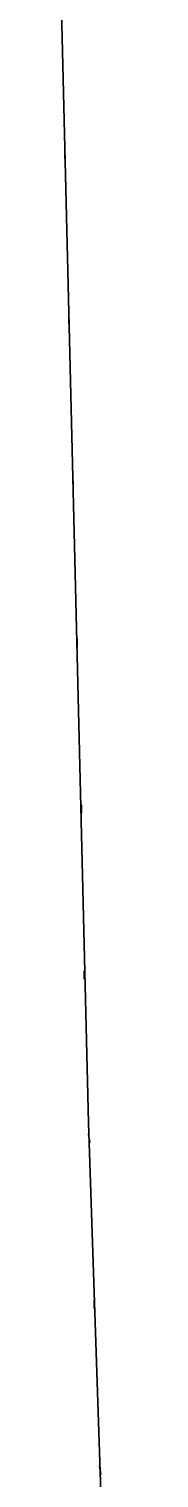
# Model space of a CAD drawing. Extents: x -14 to 5, y -77 to 101.
# Drawn here: x -12.11 to -11.47, y -26.98 to -16.59 of the extents above; entities that cross this region are included whole.
import ezdxf

# ---------------------------------------------------------------- set-up
doc = ezdxf.new("R2010")
doc.units = 0
doc.layers.add('RAILINGS', color=6, linetype='CONTINUOUS')

msp = doc.modelspace()

# ---------------------------------------------------------------- linework, layer by layer
at = {"layer": 'RAILINGS'}
for points in [[(-11.83, -24.43, 5.73), (-12.11, -12.91, 5.73), (-12.11, -12.91, 5.8), (-11.83, -24.43, 5.8)], [(-11.83, -24.43, 5.8), (-12.11, -12.91, 5.8), (-12.11, -12.91, 5.73), (-11.83, -24.43, 5.73)], [(-11.83, -24.43, 5.38), (-12.11, -12.91, 5.38), (-12.11, -12.91, 5.31), (-11.83, -24.43, 5.31)], [(-11.83, -24.43, 5.31), (-12.11, -12.91, 5.31), (-12.11, -12.91, 5.38), (-11.83, -24.43, 5.38)], [(-12, -17.52, 4.59), (-12, -17.52, 5.73), (-12, -17.46, 5.73), (-12, -17.46, 4.59)], [(-12, -17.46, 4.59), (-12, -17.46, 5.73), (-12, -17.52, 5.73), (-12, -17.52, 4.59)], [(-11.97, -18.7, 4.59), (-11.97, -18.7, 5.73), (-11.97, -18.64, 5.73), (-11.97, -18.64, 4.59)], [(-11.97, -18.64, 4.59), (-11.97, -18.64, 5.73), (-11.97, -18.7, 5.73), (-11.97, -18.7, 4.59)], [(-11.94, -19.89, 4.59), (-11.94, -19.89, 5.73), (-11.94, -19.83, 5.73), (-11.94, -19.83, 4.59)], [(-11.94, -19.83, 4.59), (-11.94, -19.83, 5.73), (-11.94, -19.89, 5.73), (-11.94, -19.89, 4.59)], [(-11.91, -21.02, 4.59), (-11.91, -21.02, 5.73), (-11.91, -20.96, 5.73), (-11.91, -20.96, 4.59)], [(-11.91, -20.96, 4.59), (-11.91, -20.96, 5.73), (-11.91, -21.02, 5.73), (-11.91, -21.02, 4.59)], [(-11.88, -22.21, 4.59), (-11.88, -22.21, 5.73), (-11.88, -22.15, 5.73), (-11.88, -22.15, 4.59)], [(-11.88, -22.15, 4.59), (-11.88, -22.15, 5.73), (-11.88, -22.21, 5.73), (-11.88, -22.21, 4.59)], [(-11.86, -23.34, 4.59), (-11.86, -23.34, 5.73), (-11.86, -23.4, 5.73), (-11.86, -23.4, 4.59)], [(-11.86, -23.4, 4.59), (-11.86, -23.4, 5.73), (-11.86, -23.34, 5.73), (-11.86, -23.34, 4.59)], [(-11.47, -35.15, 5.8), (-11.83, -24.43, 5.8), (-11.83, -24.43, 5.73), (-11.47, -35.15, 5.73)], [(-11.47, -35.15, 5.73), (-11.83, -24.43, 5.73), (-11.83, -24.43, 5.8), (-11.47, -35.15, 5.8)], [(-11.47, -35.15, 5.31), (-11.83, -24.43, 5.31), (-11.83, -24.43, 5.38), (-11.47, -35.15, 5.38)], [(-11.47, -35.15, 5.38), (-11.83, -24.43, 5.38), (-11.83, -24.43, 5.31), (-11.47, -35.15, 5.31)], [(-11.82, -24.57, 4.59), (-11.82, -24.57, 5.73), (-11.83, -24.51, 5.73), (-11.83, -24.51, 4.59)], [(-11.83, -24.51, 4.59), (-11.83, -24.51, 5.73), (-11.82, -24.57, 5.73), (-11.82, -24.57, 4.59)], [(-11.79, -25.76, 4.59), (-11.79, -25.76, 5.73), (-11.79, -25.7, 5.73), (-11.79, -25.7, 4.59)], [(-11.79, -25.7, 4.59), (-11.79, -25.7, 5.73), (-11.79, -25.76, 5.73), (-11.79, -25.76, 4.59)], [(-11.75, -26.89, 4.59), (-11.75, -26.89, 5.73), (-11.74, -26.95, 5.73), (-11.74, -26.95, 4.59)], [(-11.74, -26.95, 4.59), (-11.74, -26.95, 5.73), (-11.75, -26.89, 5.73), (-11.75, -26.89, 4.59)]]:
    msp.add_3dface(points, dxfattribs=at)

doc.saveas('drawing.dxf')
